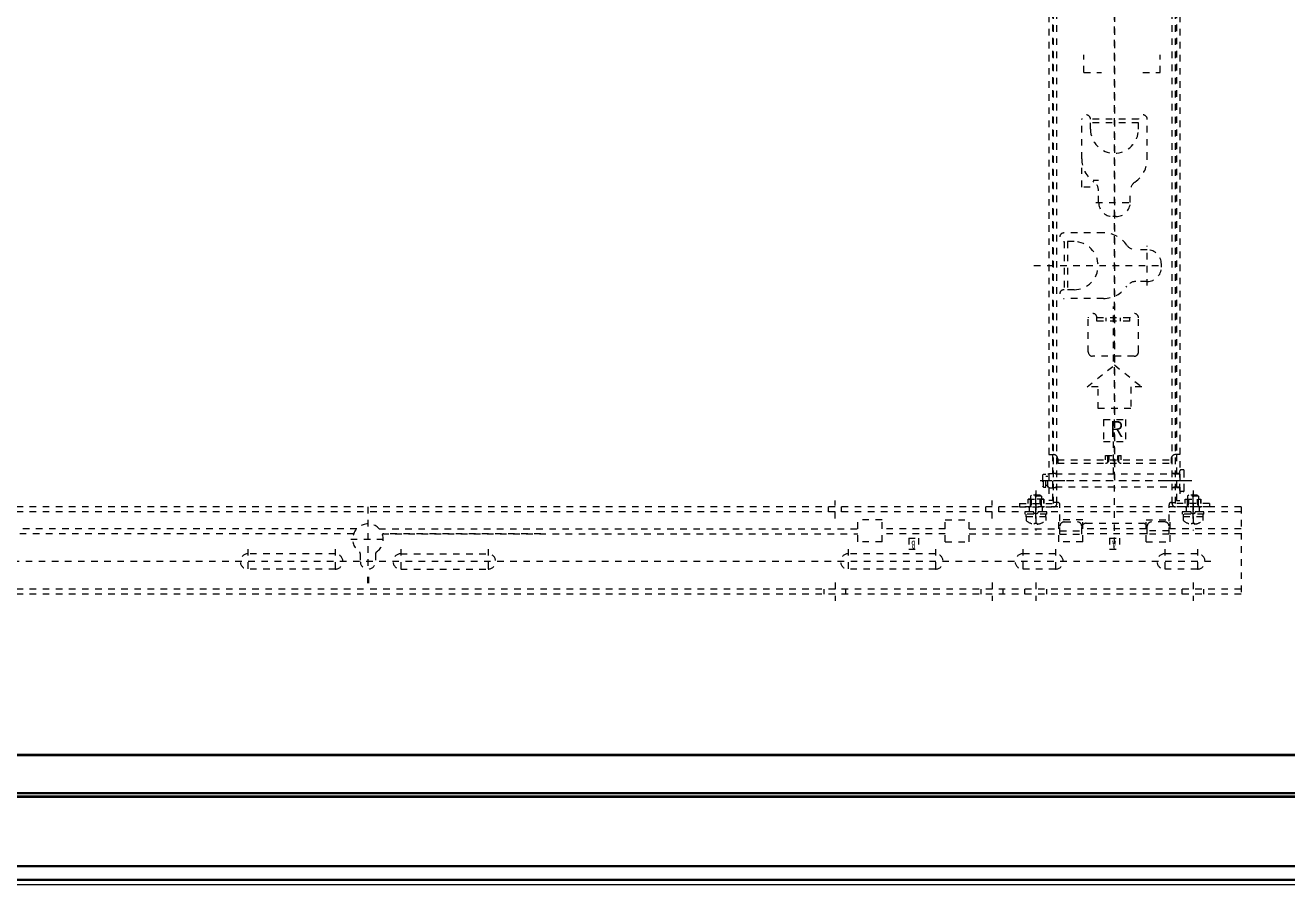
# Model space of a CAD drawing. Units: millimetres, scale not verified. Extents: x -62 to 63, y -57 to 57.
# Drawn here: x -28.29 to -9.02, y -1.8 to 11.32 of the extents above; entities that cross this region are included whole.
import ezdxf
from ezdxf.enums import TextEntityAlignment as Align

# ---------------------------------------------------------------- set-up
doc = ezdxf.new("R2010")
doc.units = ezdxf.units.MM
doc.header["$LTSCALE"] = 0.125
doc.header["$PDMODE"] = 32
doc.header["$PDSIZE"] = 0.0625
doc.linetypes.add('USER5', pattern=[1.4, 0.7, -0.7])
doc.layers.add('0-5_GAIKEI', color=1, linetype='USER5', lineweight=18)
doc.styles.add('ＭＳ ゴシック', font='')
doc.styles.get('ＭＳ ゴシック').set_extended_font_data('MS Gothic')

msp = doc.modelspace()

# ---------------------------------------------------------------- linework, layer by layer
at = {"layer": '0-5_GAIKEI'}
for p, q in [((-11.6514, 3.4018), (-11.6514, 20.5046)), ((-11.6514, 20.0743), (-11.6514, 4.2496)), ((-12.6514, 19.8685), (-12.6514, 4.0685)), ((-10.6514, 19.8685), (-10.6514, 4.0685)), ((-12.5981, 19.7318), (-12.5981, 4.7685)), ((-12.5847, 4.0218), (-12.5847, 19.8151)), ((-12.5314, 4.0218), (-12.5314, 19.8151)), ((-10.7714, 4.0218), (-10.7714, 19.8151)), ((-10.7181, 4.0218), (-10.7181, 19.8151)), ((-10.7047, 19.7318), (-10.7047, 4.7685)), ((-12.1181, 10.6018), (-12.1181, 10.8685)), ((-10.9514, 10.6018), (-10.9514, 10.8685)), ((-12.1181, 10.6018), (-11.8514, 10.6018)), ((-11.2181, 10.6018), (-10.9514, 10.6018)), ((-12.1514, 9.2851), (-12.1514, 9.8885)), ((-11.2847, 9.8885), (-12.0181, 9.8885)), ((-12.0181, 9.7351), (-12.0181, 9.8885)), ((-11.2847, 9.8351), (-12.0181, 9.8351)), ((-11.2847, 9.7351), (-11.2847, 9.8885)), ((-11.1514, 9.2851), (-11.1514, 9.8885)), ((-12.1514, 8.8518), (-12.1514, 9.1458)), ((-11.9771, 8.9586), (-11.8931, 8.9586)), ((-12.0205, 8.8518), (-12.1514, 8.8518)), ((-11.8931, 8.6185), (-11.8931, 8.7919)), ((-11.4097, 8.6185), (-11.4097, 8.7919)), ((-11.9339, 8.6185), (-11.3797, 8.6185)), ((-11.9339, 8.6185), (-11.3797, 8.6185)), ((-11.6264, 8.4018), (-11.6764, 8.4018)), ((-11.8181, 8.1518), (-12.4214, 8.1518)), ((-12.4214, 8.0185), (-12.4214, 7.2851)), ((-12.2681, 8.0185), (-12.4214, 8.0185)), ((-12.3681, 8.0185), (-12.3681, 7.2851)), ((-11.1514, 7.3467), (-11.1514, 7.9547)), ((-11.1514, 7.8935), (-11.3249, 7.8935)), ((-12.8813, 7.6518), (-10.8989, 7.6518)), ((-10.9347, 7.6268), (-10.9347, 7.6768)), ((-11.1514, 7.4101), (-11.3249, 7.4101)), ((-12.2681, 7.2851), (-12.4214, 7.2851)), ((-11.8181, 7.1518), (-12.4214, 7.1518)), ((-11.6681, 6.1903), (-11.6681, 7.028)), ((-12.0514, 6.3351), (-12.0514, 6.8551)), ((-11.4181, 6.8551), (-11.9181, 6.8551)), ((-11.9181, 6.8018), (-11.9181, 6.8551)), ((-11.4181, 6.8018), (-11.9181, 6.8018)), ((-11.7764, 6.8018), (-11.7764, 6.8551)), ((-11.5597, 6.8018), (-11.5597, 6.8551)), ((-11.4181, 6.8018), (-11.4181, 6.8551)), ((-11.2847, 6.3351), (-11.2847, 6.8551)), ((-11.3514, 6.2685), (-11.9847, 6.2685)), ((-11.4014, 5.8018), (-11.4014, 5.4685)), ((-11.2347, 5.8018), (-11.4014, 5.8018)), ((-11.4014, 5.4685), (-11.9014, 5.4685)), ((-11.8181, 5.3018), (-11.4847, 5.3018)), ((-11.4847, 5.3018), (-11.4847, 4.9685)), ((-11.6681, 4.4677), (-11.6681, 5.0327)), ((-12.6514, 4.7685), (-12.5847, 4.7685)), ((-12.5981, 4.7685), (-12.5981, 4.0685)), ((-12.5181, 4.7018), (-12.5181, 4.6351)), ((-12.5181, 4.6885), (-10.7847, 4.6885)), ((-12.5181, 4.6351), (-10.7847, 4.6351)), ((-11.7881, 4.7551), (-11.5481, 4.7551)), ((-11.7881, 4.6885), (-11.7881, 4.7551)), ((-11.7514, 4.6497), (-11.7514, 4.7551)), ((-11.7347, 4.6885), (-11.7347, 4.7551)), ((-11.6014, 4.6885), (-11.6014, 4.7551)), ((-11.5847, 4.6497), (-11.5847, 4.7551)), ((-11.5481, 4.6885), (-11.5481, 4.7551)), ((-10.7847, 4.7018), (-10.7847, 4.6351)), ((-10.6514, 4.7685), (-10.7181, 4.7685)), ((-10.7047, 4.7685), (-10.7047, 4.0685)), ((-12.7347, 4.4685), (-12.7514, 4.4518)), ((-12.7514, 4.4518), (-12.7514, 4.2851)), ((-12.7347, 4.2685), (-12.7347, 4.4685)), ((-12.7347, 4.4685), (-12.7014, 4.4685)), ((-12.7014, 4.2685), (-12.7014, 4.4685)), ((-12.7014, 4.4351), (-12.6681, 4.4351)), ((-12.6681, 4.2685), (-12.6681, 4.4685)), ((-10.6514, 4.4685), (-12.6681, 4.4685)), ((-12.6514, 4.4768), (-12.5981, 4.4768)), ((-12.5314, 4.4768), (-12.5847, 4.4768)), ((-10.7181, 4.4768), (-10.7714, 4.4768)), ((-10.6514, 4.4768), (-10.7047, 4.4768)), ((-10.6514, 4.2185), (-10.6514, 4.5185)), ((-10.6014, 4.5351), (-10.6347, 4.5351)), ((-10.5847, 4.2185), (-10.5847, 4.5185)), ((-10.4847, 4.3685), (-12.8229, 4.3685)), ((-10.4698, 4.3685), (-12.7888, 4.3685)), ((-12.7347, 4.2685), (-12.7514, 4.2851)), ((-12.7347, 4.2685), (-12.7014, 4.2685)), ((-12.7014, 4.3018), (-12.6681, 4.3018)), ((-10.6514, 4.2685), (-12.6681, 4.2685)), ((-12.4099, 4.3685), (-12.665, 4.3685)), ((-12.6514, 4.2601), (-12.5981, 4.2601)), ((-12.5314, 4.2601), (-12.5847, 4.2601)), ((-10.5726, 4.3685), (-10.8902, 4.3685)), ((-10.7181, 4.2601), (-10.7714, 4.2601)), ((-10.6514, 4.2601), (-10.7047, 4.2601)), ((-15.9181, 3.7918), (-15.9181, 4.0685)), ((-13.5181, 3.7918), (-13.5181, 4.0685)), ((-12.9714, 4.0218), (-12.9714, 4.0885)), ((-12.9714, 4.0885), (-12.7314, 4.0885)), ((-12.7314, 4.0885), (-12.9714, 4.0885)), ((-12.9714, 4.0218), (-12.9714, 4.0885)), ((-12.917, 4.1485), (-12.9347, 4.1307)), ((-12.9347, 4.1307), (-12.9347, 4.0885)), ((-12.9347, 3.9831), (-12.9347, 4.0885)), ((-12.9181, 4.0218), (-12.9181, 4.0885)), ((-12.7859, 4.1485), (-12.917, 4.1485)), ((-12.8514, 4.2202), (-12.8514, 3.6094)), ((-12.8514, 3.8685), (-12.8514, 4.1885)), ((-12.8514, 3.7918), (-12.8514, 4.0685)), ((-12.7847, 4.0218), (-12.7847, 4.0885)), ((-12.7681, 4.1307), (-12.7681, 4.0885)), ((-12.7681, 3.9831), (-12.7681, 4.0885)), ((-12.7314, 4.0885), (-12.7314, 4.0218)), ((-12.7314, 4.0218), (-12.7314, 4.0885)), ((-12.5981, 4.0685), (-12.6514, 4.0685)), ((-10.7047, 4.0685), (-10.6514, 4.0685)), ((-10.6014, 4.2018), (-10.6347, 4.2018)), ((-10.5714, 4.0218), (-10.5714, 4.0885)), ((-10.5714, 4.0885), (-10.3314, 4.0885)), ((-10.517, 4.1485), (-10.5347, 4.1307)), ((-10.5347, 4.1307), (-10.5347, 4.0885)), ((-10.5347, 3.9831), (-10.5347, 4.0885)), ((-10.5181, 4.0218), (-10.5181, 4.0885)), ((-10.3859, 4.1485), (-10.517, 4.1485)), ((-10.4514, 4.2202), (-10.4514, 3.6094)), ((-10.4514, 3.8685), (-10.4514, 4.1885)), ((-10.4514, 3.7918), (-10.4514, 4.0685)), ((-10.3847, 4.0218), (-10.3847, 4.0885)), ((-10.3681, 4.1307), (-10.3681, 4.0885)), ((-10.3681, 3.9831), (-10.3681, 4.0885)), ((-10.3314, 4.0885), (-10.3314, 4.0218)), ((-10.3314, 4.0218), (-10.3314, 4.0885)), ((-9.7181, 3.9685), (-36.3847, 3.9685)), ((-9.7181, 3.8918), (-36.3847, 3.8918)), ((-23.0514, 3.9685), (-23.0514, 2.9806)), ((-16.0181, 3.8918), (-16.0181, 3.9685)), ((-15.8181, 3.8918), (-15.8181, 3.9685)), ((-13.6181, 3.8918), (-13.6181, 3.9685)), ((-13.4181, 3.8918), (-13.4181, 3.9685)), ((-13.1014, 4.0218), (-12.5847, 4.0218)), ((-13.1014, 4.0218), (-13.1014, 3.9685)), ((-13.1014, 3.9685), (-12.5847, 3.9685)), ((-13.0181, 3.8918), (-13.0181, 3.8585)), ((-12.6847, 3.8918), (-13.0181, 3.8918)), ((-12.6847, 3.8585), (-13.0181, 3.8585)), ((-13.0047, 3.8585), (-13.0047, 3.8151)), ((-12.9514, 3.8918), (-12.9514, 3.9685)), ((-12.7514, 3.8918), (-12.7514, 3.9685)), ((-12.6981, 3.8151), (-12.6981, 3.8585)), ((-12.6847, 3.8585), (-12.6847, 3.8918)), ((-12.5314, 4.0351), (-12.5847, 4.0351)), ((-12.5181, 4.0351), (-12.5314, 4.0351)), ((-12.4847, 3.5518), (-12.4847, 4.0018)), ((-10.8181, 3.5518), (-10.8181, 4.0018)), ((-10.7847, 4.0351), (-10.7714, 4.0351)), ((-10.7714, 4.0351), (-10.7181, 4.0351)), ((-10.2014, 4.0218), (-10.7181, 4.0218)), ((-10.2014, 3.9685), (-10.7181, 3.9685)), ((-10.6181, 3.8918), (-10.6181, 3.8585)), ((-10.2847, 3.8918), (-10.6181, 3.8918)), ((-10.2847, 3.8585), (-10.6181, 3.8585)), ((-10.6047, 3.8585), (-10.6047, 3.8151)), ((-10.5514, 3.8918), (-10.5514, 3.9685)), ((-10.3514, 3.8918), (-10.3514, 3.9685)), ((-10.2981, 3.8151), (-10.2981, 3.8585)), ((-10.2847, 3.8585), (-10.2847, 3.8918)), ((-10.2014, 4.0218), (-10.2014, 3.9685)), ((-9.7181, 3.9685), (-9.7181, 2.6351)), ((-15.2014, 3.7685), (-15.5681, 3.7685)), ((-15.2014, 3.4351), (-15.2014, 3.7685)), ((-13.8681, 3.4351), (-13.8681, 3.7685)), ((-12.6981, 3.8151), (-13.0047, 3.8151)), ((-13.0014, 3.8151), (-13.0014, 3.7601)), ((-12.8314, 3.706), (-12.8314, 3.7194)), ((-12.7014, 3.8151), (-12.7014, 3.7601)), ((-12.5014, 3.4351), (-12.5014, 3.7685)), ((-12.4181, 3.7385), (-12.2181, 3.7385)), ((-12.1514, 3.5518), (-12.1514, 3.6718)), ((-12.0847, 3.7185), (-11.2181, 3.7185)), ((-11.1681, 3.7685), (-10.8014, 3.7685)), ((-11.1681, 3.4351), (-11.1681, 3.7685)), ((-11.1514, 3.5518), (-11.1514, 3.6718)), ((-10.8847, 3.7385), (-11.0847, 3.7385)), ((-10.2981, 3.8151), (-10.6047, 3.8151)), ((-10.6014, 3.8151), (-10.6014, 3.7601)), ((-10.4314, 3.706), (-10.4314, 3.7194)), ((-10.3014, 3.8151), (-10.3014, 3.7601)), ((-23.2212, 3.6351), (-30.5347, 3.6351)), ((-23.2694, 3.5585), (-30.5347, 3.5585)), ((-23.314, 3.4751), (-22.7864, 3.4751)), ((-22.8816, 3.6351), (-15.5681, 3.6351)), ((-22.8335, 3.5585), (-15.5681, 3.5585)), ((-20.4111, 3.5585), (-22.8181, 3.5585)), ((-14.2347, 3.6351), (-15.2014, 3.6351)), ((-14.2347, 3.5585), (-15.2014, 3.5585)), ((-14.7931, 3.4918), (-14.7931, 3.3251)), ((-14.7931, 3.4918), (-14.6431, 3.4918)), ((-14.6431, 3.4918), (-14.6431, 3.3251)), ((-13.8681, 3.6351), (-12.5014, 3.6351)), ((-13.8681, 3.5585), (-12.5014, 3.5585)), ((-12.4847, 3.6051), (-12.1514, 3.6051)), ((-12.4847, 3.5518), (-12.1514, 3.5518)), ((-11.1681, 3.6351), (-12.1347, 3.6351)), ((-11.1681, 3.5585), (-12.1347, 3.5585)), ((-10.8181, 3.6051), (-11.1514, 3.6051)), ((-10.8181, 3.5518), (-11.1514, 3.5518)), ((-9.7181, 3.6351), (-10.8014, 3.6351)), ((-9.7181, 3.5585), (-10.8014, 3.5585)), ((-24.8847, 3.3242), (-24.8847, 2.9513)), ((-23.5514, 3.3242), (-23.5514, 2.9513)), ((-22.5514, 3.3242), (-22.5514, 2.9513)), ((-21.2181, 3.3242), (-21.2181, 2.9513)), ((-15.7181, 3.3242), (-15.7181, 2.9513)), ((-14.7931, 3.3251), (-14.6431, 3.3251)), ((-14.3847, 3.3242), (-14.3847, 2.9513)), ((-14.2347, 3.4351), (-13.8681, 3.4351)), ((-13.0514, 3.3242), (-13.0514, 2.9513)), ((-12.5514, 3.3242), (-12.5514, 2.9513)), ((-12.1347, 3.4351), (-12.5014, 3.4351)), ((-10.8847, 3.3242), (-10.8847, 2.9513)), ((-10.3847, 3.3242), (-10.3847, 2.9513)), ((-10.1785, 3.1351), (-35.9736, 3.1351)), ((-23.5514, 3.2518), (-24.8847, 3.2518)), ((-23.1681, 3.2547), (-23.1681, 3.1351)), ((-22.9347, 3.2547), (-22.9347, 3.1351)), ((-22.5514, 3.2518), (-21.2181, 3.2518)), ((-14.3847, 3.2518), (-15.7181, 3.2518)), ((-12.5514, 3.2518), (-13.0514, 3.2518)), ((-10.3847, 3.2518), (-10.8847, 3.2518)), ((-23.5514, 3.0185), (-24.8847, 3.0185)), ((-23.0581, 2.9018), (-23.0581, 2.7118)), ((-23.0547, 2.9018), (-23.0547, 2.7118)), ((-23.0514, 2.9018), (-23.0514, 2.7118)), ((-23.0481, 2.9018), (-23.0481, 2.7118)), ((-23.0447, 2.9018), (-23.0447, 2.7118)), ((-22.5514, 3.0185), (-21.2181, 3.0185)), ((-14.3847, 3.0185), (-15.7181, 3.0185)), ((-12.5514, 3.0185), (-13.0514, 3.0185)), ((-10.3847, 3.0185), (-10.8847, 3.0185)), ((-9.7181, 2.7118), (-36.3847, 2.7118)), ((-16.0847, 2.6351), (-16.0847, 2.7118)), ((-15.9181, 2.8118), (-15.9181, 2.5351)), ((-15.7514, 2.6351), (-15.7514, 2.7118)), ((-13.6847, 2.6351), (-13.6847, 2.7118)), ((-13.5181, 2.8118), (-13.5181, 2.5351)), ((-13.3514, 2.6351), (-13.3514, 2.7118)), ((-13.0181, 2.6351), (-13.0181, 2.7118)), ((-12.8514, 2.8118), (-12.8514, 2.5351)), ((-12.6847, 2.6351), (-12.6847, 2.7118)), ((-10.6181, 2.6351), (-10.6181, 2.7118)), ((-10.4514, 2.8118), (-10.4514, 2.5351)), ((-10.2847, 2.6351), (-10.2847, 2.7118)), ((-9.7181, 2.6351), (-36.3847, 2.6351))]:
    msp.add_line(p, q, dxfattribs=at)
at = {"layer": '0-5_GAIKEI', "linetype": 'Continuous'}
for p, q in [((0.8486, 0.1851), (-46.9514, 0.1851)), ((-47.5426, -0.4451), (1.4398, -0.4451)), ((1.4398, -0.4687), (-47.5426, -0.4687)), ((1.3653, -0.3982), (-47.4681, -0.3982)), ((-47.4681, -0.402), (1.3653, -0.402)), ((1.3653, -0.4118), (-47.4681, -0.4118)), ((-48.5537, -1.509), (2.4509, -1.509)), ((2.4509, -1.5265), (-48.5537, -1.5265)), ((-48.7408, -1.7136), (2.638, -1.7136)), ((2.638, -1.7374), (-48.7408, -1.7374))]:
    msp.add_line(p, q, dxfattribs=at)
at = {"layer": '0-5_GAIKEI', "color": 7, "linetype": 'Continuous'}
msp.add_line((2.7153, -1.8015), (-48.8181, -1.8015), dxfattribs=at)
at = {"layer": '0-5_GAIKEI', "linetype": 'Continuous'}
msp.add_lwpolyline([(0.8486, 27.0685), (0.8486, 0.1685), (-46.9514, 0.1685)], dxfattribs=at)
at = {"layer": '0-5_GAIKEI'}
for points in [[(-11.9014, 5.4685), (-11.9014, 5.8018), (-12.0681, 5.8018), (-11.6514, 6.1351), (-11.2347, 5.8018)], [(-11.8181, 5.3018), (-11.8181, 4.9685), (-11.4847, 4.9685)], [(-12.7859, 4.1485), (-12.7681, 4.1307), (-12.9347, 4.1307)], [(-10.5714, 4.0218), (-10.5714, 4.0885), (-10.3314, 4.0885)], [(-10.3859, 4.1485), (-10.3681, 4.1307), (-10.5347, 4.1307)], [(-15.2014, 3.4351), (-15.5681, 3.4351), (-15.5681, 3.7685)], [(-14.2347, 3.4351), (-14.2347, 3.7685), (-13.8681, 3.7685)], [(-12.8714, 3.706), (-12.8714, 3.7194), (-12.8314, 3.7194)], [(-12.1347, 3.4351), (-12.1347, 3.7685), (-12.5014, 3.7685)], [(-11.1681, 3.4351), (-10.8014, 3.4351), (-10.8014, 3.7685)], [(-10.4714, 3.706), (-10.4714, 3.7194), (-10.4314, 3.7194)], [(-11.7264, 3.4918), (-11.5764, 3.4918), (-11.5764, 3.3251)], [(-11.7264, 3.4918), (-11.7264, 3.3251), (-11.5764, 3.3251)]]:
    msp.add_lwpolyline(points, dxfattribs=at)
for centre, radius, start, end in [((-12.0847, 9.8885), 0.0667, 0, 180), ((-11.2181, 9.8885), 0.0667, 0, 180), ((-11.6514, 9.7351), 0.3667, 180, 0), ((-11.7181, 9.2851), 0.4333, 180, 235.28851), ((-11.5847, 9.2851), 0.4333, 304.71149, 0), ((-12.0597, 8.7919), 0.1667, 0, 55.28851), ((-11.2431, 8.7919), 0.1667, 124.71149, 180), ((-11.6764, 8.6185), 0.2167, 180, 270), ((-11.6264, 8.6185), 0.2167, 270, 0), ((-12.4214, 8.0851), 0.0667, 90, 270), ((-11.8181, 7.7185), 0.4333, 34.71149, 90), ((-12.2681, 7.6518), 0.3667, 270, 90), ((-11.3249, 8.0601), 0.1667, 214.71149, 270), ((-11.1514, 7.6768), 0.2167, 0, 90), ((-11.1514, 7.6268), 0.2167, 270, 0), ((-11.8181, 7.5851), 0.4333, 270, 325.28851), ((-11.3249, 7.2435), 0.1667, 90, 145.28851), ((-12.4214, 7.2185), 0.0667, 90, 270), ((-11.9847, 6.8551), 0.0667, 0, 180), ((-11.3514, 6.8551), 0.0667, 0, 180), ((-11.9847, 6.3351), 0.0667, 180, 270), ((-11.3514, 6.3351), 0.0667, 270, 0), ((-12.5847, 4.7018), 0.0667, 0, 90), ((-11.7881, 4.6885), 0.0533, 270, 0), ((-11.5481, 4.6885), 0.0533, 180, 270), ((-10.7181, 4.7018), 0.0667, 90, 180), ((-10.6347, 4.5185), 0.0167, 90, 180), ((-10.6014, 4.5185), 0.0167, 0, 90), ((-10.6347, 4.2185), 0.0167, 180, 270), ((-10.6014, 4.2185), 0.0167, 270, 0), ((-12.9714, 4.0218), 0.0533, 270, 0), ((-12.7314, 4.0218), 0.0533, 180, 270), ((-12.5847, 4.0218), 0.0533, 270, 0), ((-12.5181, 4.0018), 0.0333, 0, 90), ((-10.7847, 4.0018), 0.0333, 90, 180), ((-10.7181, 4.0218), 0.0533, 180, 270), ((-10.5714, 4.0218), 0.0533, 270, 0), ((-10.3314, 4.0218), 0.0533, 180, 270), ((-23.0514, 3.4751), 0.2333, 304.22887, 235.77113), ((-12.8514, 3.9372), 0.2321, 229.72739, 265.05554), ((-12.8514, 3.9372), 0.2321, 274.94446, 310.27261), ((-12.4181, 3.6718), 0.0667, 90, 180), ((-12.2181, 3.6718), 0.0667, 0, 90), ((-12.0847, 3.6518), 0.0667, 90, 180), ((-11.2181, 3.6518), 0.0667, 0, 90), ((-11.0847, 3.6718), 0.0667, 90, 180), ((-10.8847, 3.6718), 0.0667, 0, 90), ((-10.4514, 3.9372), 0.2321, 229.72739, 265.05554), ((-10.4514, 3.9372), 0.2321, 274.94446, 310.27261), ((-23.2014, 3.2547), 0.0333, 0, 55.77113), ((-22.9014, 3.2547), 0.0333, 124.22887, 180), ((-24.8847, 3.1351), 0.1167, 90, 270), ((-23.5514, 3.1351), 0.1167, 270, 90), ((-23.0514, 3.1351), 0.1167, 180, 0), ((-22.5514, 3.1351), 0.1167, 90, 270), ((-21.2181, 3.1351), 0.1167, 270, 90), ((-15.7181, 3.1351), 0.1167, 90, 270), ((-14.3847, 3.1351), 0.1167, 270, 90), ((-13.0514, 3.1351), 0.1167, 90, 270), ((-12.5514, 3.1351), 0.1167, 270, 90), ((-10.8847, 3.1351), 0.1167, 90, 270), ((-10.3847, 3.1351), 0.1167, 270, 90)]:
    msp.add_arc(centre, radius, start, end, dxfattribs=at)
for p in [(-12.8514, 3.8918), (-10.4514, 3.8918)]:
    msp.add_point(p, dxfattribs=at)

# ---------------------------------------------------------------- texts
at = {"layer": '0-5_GAIKEI', "color": 7, "style": 'ＭＳ ゴシック', "width": 0.85}
msp.add_text('Ｒ', height=0.2444, dxfattribs=at).set_placement((-11.7608, 4.9632), align=Align.BOTTOM_LEFT)
at = {"layer": '0-5_GAIKEI', "color": 7, "style": 'ＭＳ ゴシック', "width": 0.75}
for s, p in [('B', (-14.6918, 3.4891)), ('A', (-11.6251, 3.4874))]:
    msp.add_text(s, height=0.1222, rotation=180, dxfattribs=at).set_placement(p, align=Align.BOTTOM_LEFT)

doc.saveas('drawing.dxf')
